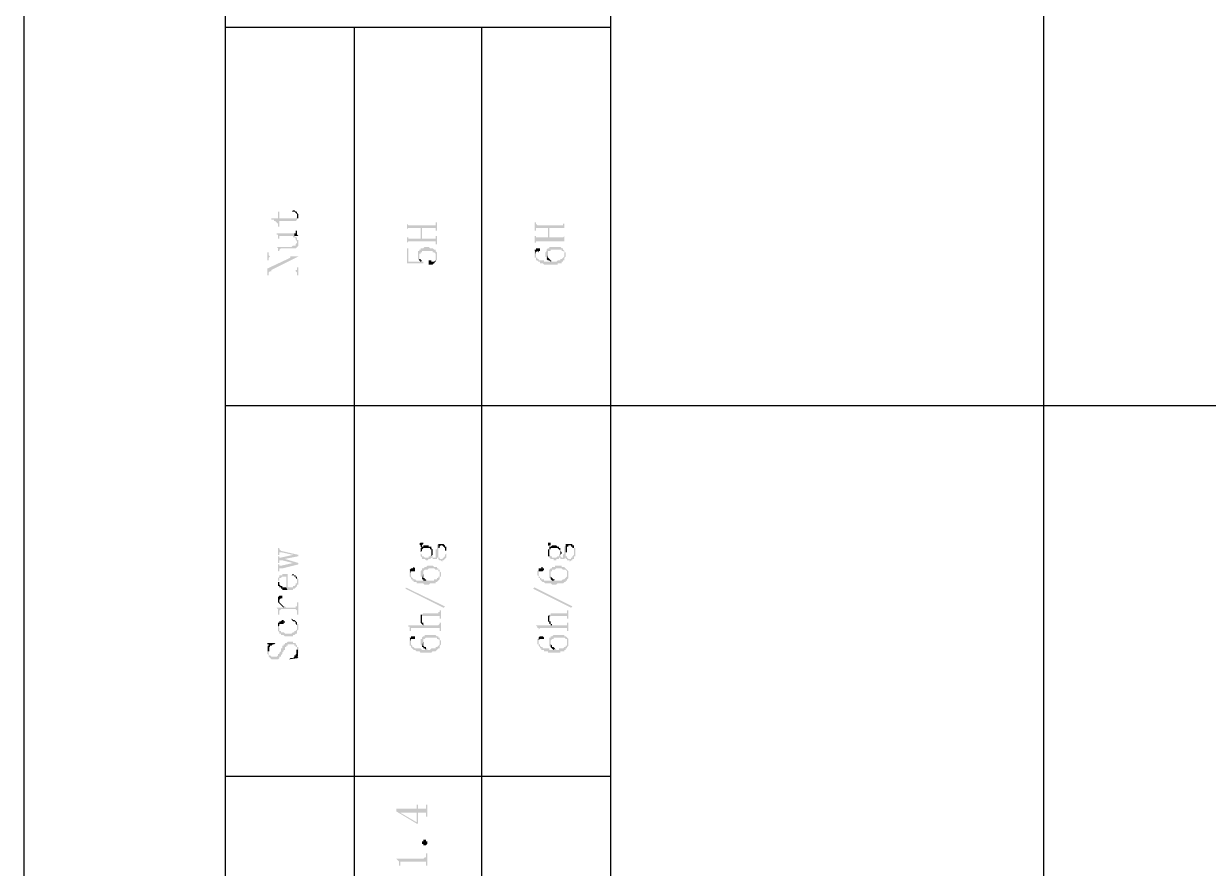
# Model space of a CAD drawing. Header units: millimetres. Extents: x 7018 to 13530, y 4187 to 5692.
# Drawn here: x 7512.01 to 7551.43, y 5109.16 to 5137.25 of the extents above; entities that cross this region are included whole.
import ezdxf

# ---------------------------------------------------------------- set-up
doc = ezdxf.new("R2010")
doc.units = ezdxf.units.MM

msp = doc.modelspace()

# ---------------------------------------------------------------- hatches: boundary and pattern name
at = {"transparency": 33554559}
for points in [[(7520.251, 5130.777), (7520.251, 5130.732), (7520.341, 5130.732), (7520.341, 5130.686), (7520.386, 5130.686), (7520.431, 5130.641), (7520.431, 5130.641), (7520.476, 5130.596), (7520.476, 5130.506), (7520.521, 5130.506), (7520.521, 5130.686), (7521.063, 5130.686), (7521.108, 5130.732), (7521.108, 5130.867), (7521.108, 5130.822), (7521.108, 5130.822), (7521.063, 5130.777), (7520.521, 5130.777), (7520.521, 5131.002), (7520.476, 5131.002), (7520.476, 5130.777)], [(7520.928, 5131.002), (7521.018, 5131.002), (7521.063, 5130.957), (7521.063, 5130.957), (7521.108, 5130.912), (7521.108, 5130.732), (7521.108, 5130.777), (7521.153, 5130.777), (7521.153, 5130.867), (7521.153, 5130.912), (7521.108, 5130.957), (7521.108, 5131.002), (7521.063, 5131.002), (7521.018, 5131.048), (7520.973, 5131.048)], [(7521.018, 5130.28), (7521.018, 5130.19), (7521.153, 5130.19), (7521.108, 5130.235), (7521.108, 5130.28), (7521.108, 5130.371), (7521.063, 5130.371), (7521.063, 5130.325), (7521.063, 5130.28), (7521.063, 5130.28)], [(7524.764, 5130.641), (7524.764, 5130.371), (7524.764, 5130.416), (7524.764, 5130.416), (7524.809, 5130.461), (7525.215, 5130.461), (7525.215, 5130.1), (7525.26, 5130.461), (7525.712, 5130.461), (7525.712, 5130.416), (7525.712, 5130.371), (7525.757, 5130.371), (7525.757, 5130.641), (7525.712, 5130.641), (7525.712, 5130.596), (7525.712, 5130.551), (7524.809, 5130.551), (7524.764, 5130.596)], [(7524.764, 5130.19), (7524.764, 5129.919), (7524.764, 5129.964), (7524.764, 5129.964), (7524.809, 5130.009), (7525.712, 5130.009), (7525.712, 5129.919), (7525.757, 5129.919), (7525.757, 5130.19), (7525.712, 5130.19), (7525.712, 5130.145), (7525.712, 5130.1), (7525.26, 5130.1), (7525.26, 5130.461), (7525.215, 5130.1), (7524.809, 5130.1), (7524.809, 5130.145), (7524.764, 5130.145), (7524.764, 5130.19)], [(7529.006, 5130.641), (7529.006, 5130.371), (7529.051, 5130.371), (7529.051, 5130.461), (7529.458, 5130.461), (7529.458, 5130.145), (7529.503, 5130.461), (7529.999, 5130.461), (7529.999, 5130.371), (7529.999, 5130.641), (7529.999, 5130.596), (7529.954, 5130.596), (7529.954, 5130.551), (7529.097, 5130.551), (7529.051, 5130.596), (7529.051, 5130.641), (7529.051, 5130.641)], [(7529.006, 5130.19), (7529.006, 5129.964), (7529.051, 5129.964), (7529.051, 5130.009), (7529.999, 5130.009), (7529.999, 5129.964), (7529.999, 5130.19), (7529.999, 5130.19), (7529.954, 5130.145), (7529.503, 5130.145), (7529.503, 5130.461), (7529.458, 5130.145), (7529.051, 5130.145), (7529.051, 5130.19), (7529.051, 5130.19)], [(7520.431, 5130.28), (7520.431, 5130.235), (7520.476, 5130.235), (7520.476, 5130.19), (7520.476, 5130.1), (7520.521, 5130.1), (7520.521, 5130.145), (7520.521, 5130.19), (7520.973, 5130.19), (7520.973, 5130.145), (7521.018, 5130.145), (7521.063, 5130.1), (7521.063, 5130.055), (7521.063, 5130.055), (7521.108, 5130.009), (7521.108, 5129.964), (7521.108, 5130.145), (7521.063, 5130.145), (7521.018, 5130.19), (7521.018, 5130.28)], [(7520.431, 5129.829), (7520.431, 5129.829), (7520.476, 5129.784), (7520.476, 5129.739), (7520.476, 5129.694), (7520.521, 5129.694), (7520.521, 5129.739), (7520.521, 5129.739), (7520.567, 5129.784), (7521.063, 5129.784), (7521.108, 5129.829), (7521.108, 5129.829), (7521.153, 5129.874), (7521.153, 5129.964), (7521.153, 5130.055), (7521.108, 5130.055), (7521.108, 5130.1), (7521.108, 5130.145), (7521.108, 5129.964), (7521.108, 5129.964), (7521.063, 5129.919), (7521.063, 5129.874), (7520.973, 5129.874), (7520.928, 5129.829)], [(7520.115, 5129.648), (7520.115, 5129.378), (7520.16, 5129.378), (7520.16, 5129.468), (7520.16, 5129.468), (7520.206, 5129.513), (7520.882, 5129.513), (7520.882, 5129.468), (7521.153, 5129.513), (7520.206, 5129.513), (7520.16, 5129.558), (7520.16, 5129.648)], [(7524.764, 5129.784), (7524.764, 5129.287), (7525.305, 5129.287), (7525.305, 5129.333), (7525.26, 5129.333), (7525.26, 5129.378), (7525.215, 5129.333), (7524.809, 5129.333), (7524.809, 5129.784)], [(7525.125, 5129.558), (7525.125, 5129.513), (7525.125, 5129.423), (7525.125, 5129.423), (7525.17, 5129.378), (7525.17, 5129.558), (7525.17, 5129.603), (7525.215, 5129.603), (7525.215, 5129.648), (7525.26, 5129.648), (7525.26, 5129.694), (7525.621, 5129.694), (7525.621, 5129.648), (7525.667, 5129.648), (7525.712, 5129.603), (7525.712, 5129.558), (7525.712, 5129.378), (7525.757, 5129.378), (7525.757, 5129.468), (7525.757, 5129.558), (7525.757, 5129.648), (7525.757, 5129.648), (7525.712, 5129.694), (7525.712, 5129.739), (7525.667, 5129.739), (7525.621, 5129.784), (7525.531, 5129.784), (7525.486, 5129.829), (7525.351, 5129.829), (7525.305, 5129.784), (7525.215, 5129.784), (7525.215, 5129.739), (7525.17, 5129.739), (7525.17, 5129.694), (7525.125, 5129.694), (7525.125, 5129.603), (7525.125, 5129.603)], [(7529.006, 5129.739), (7529.051, 5129.603), (7529.051, 5129.648), (7529.051, 5129.648), (7529.097, 5129.694), (7529.097, 5129.694), (7529.142, 5129.648), (7529.142, 5129.694), (7529.187, 5129.694), (7529.187, 5129.739), (7529.187, 5129.784), (7529.051, 5129.784), (7529.051, 5129.739)], [(7529.006, 5129.603), (7529.006, 5129.513), (7529.006, 5129.468), (7529.051, 5129.468), (7529.051, 5129.378), (7529.097, 5129.378), (7529.142, 5129.333), (7529.187, 5129.333), (7529.187, 5129.287), (7529.277, 5129.287), (7529.322, 5129.242), (7529.774, 5129.242), (7529.774, 5129.287), (7529.909, 5129.287), (7529.909, 5129.333), (7529.954, 5129.333), (7529.954, 5129.378), (7529.999, 5129.378), (7529.999, 5129.558), (7529.999, 5129.513), (7529.999, 5129.513), (7529.954, 5129.468), (7529.954, 5129.468), (7529.909, 5129.423), (7529.864, 5129.423), (7529.864, 5129.378), (7529.774, 5129.378), (7529.728, 5129.333), (7529.593, 5129.333), (7529.593, 5129.378), (7529.548, 5129.378), (7529.548, 5129.333), (7529.322, 5129.333), (7529.322, 5129.378), (7529.142, 5129.378), (7529.142, 5129.423), (7529.097, 5129.423), (7529.097, 5129.468), (7529.051, 5129.468), (7529.051, 5129.558), (7529.051, 5129.603), (7529.006, 5129.739), (7529.006, 5129.648), (7529.006, 5129.648)], [(7529.367, 5129.558), (7529.367, 5129.513), (7529.367, 5129.513), (7529.412, 5129.468), (7529.412, 5129.423), (7529.412, 5129.423), (7529.458, 5129.558), (7529.458, 5129.603), (7529.458, 5129.694), (7529.548, 5129.694), (7529.548, 5129.739), (7529.909, 5129.739), (7529.909, 5129.694), (7529.954, 5129.694), (7529.999, 5129.648), (7529.999, 5129.603), (7529.999, 5129.423), (7529.999, 5129.468), (7530.044, 5129.513), (7530.044, 5129.558), (7530.044, 5129.648), (7529.999, 5129.648), (7529.999, 5129.694), (7529.999, 5129.694), (7529.954, 5129.739), (7529.954, 5129.784), (7529.909, 5129.784), (7529.864, 5129.829), (7529.503, 5129.829), (7529.503, 5129.784), (7529.458, 5129.784), (7529.412, 5129.739), (7529.412, 5129.694), (7529.367, 5129.648), (7529.367, 5129.603)], [(7520.115, 5129.107), (7520.115, 5128.881), (7520.16, 5128.881), (7520.16, 5128.971), (7520.16, 5128.971), (7520.206, 5129.017), (7520.251, 5129.062), (7521.153, 5129.513), (7520.882, 5129.468)], [(7525.17, 5129.378), (7525.17, 5129.378), (7525.215, 5129.333), (7525.215, 5129.333), (7525.26, 5129.378), (7525.215, 5129.378), (7525.215, 5129.423), (7525.17, 5129.423), (7525.17, 5129.513), (7525.17, 5129.513)], [(7525.486, 5129.287), (7525.486, 5129.242), (7525.621, 5129.242), (7525.667, 5129.287), (7525.667, 5129.287), (7525.712, 5129.333), (7525.712, 5129.513), (7525.712, 5129.468), (7525.712, 5129.378), (7525.712, 5129.378), (7525.667, 5129.333), (7525.576, 5129.333), (7525.576, 5129.378), (7525.486, 5129.378), (7525.486, 5129.333)], [(7529.412, 5129.423), (7529.458, 5129.378), (7529.503, 5129.378), (7529.548, 5129.333), (7529.548, 5129.378), (7529.548, 5129.378), (7529.503, 5129.423), (7529.503, 5129.423), (7529.458, 5129.468), (7529.458, 5129.558), (7529.458, 5129.558)], [(7520.206, 5129.017), (7521.063, 5129.017), (7521.108, 5128.971), (7521.108, 5128.881), (7521.153, 5128.881), (7521.153, 5129.152), (7521.108, 5129.152), (7521.108, 5129.062), (7521.063, 5129.062), (7521.063, 5129.017), (7520.251, 5129.017), (7520.251, 5129.062)], [(7520.476, 5119.81), (7520.476, 5119.584), (7520.521, 5119.584), (7520.521, 5119.629), (7520.521, 5119.674), (7520.567, 5119.674), (7520.973, 5119.584), (7520.973, 5119.584), (7521.153, 5119.539), (7521.153, 5119.584), (7520.567, 5119.719), (7520.567, 5119.719), (7520.521, 5119.764), (7520.521, 5119.81)], [(7525.17, 5119.945), (7525.17, 5119.945), (7525.215, 5119.9), (7525.215, 5119.855), (7525.26, 5119.81), (7525.26, 5119.9), (7525.26, 5119.9), (7525.305, 5119.945), (7525.305, 5119.99), (7525.215, 5119.99)], [(7525.215, 5119.539), (7525.26, 5119.494), (7525.26, 5119.449), (7525.351, 5119.449), (7525.396, 5119.403), (7525.441, 5119.403), (7525.486, 5119.449), (7525.531, 5119.449), (7525.576, 5119.494), (7525.621, 5119.494), (7525.621, 5119.449), (7525.757, 5119.449), (7525.757, 5119.494), (7525.802, 5119.494), (7525.802, 5119.449), (7525.802, 5119.449), (7525.847, 5119.403), (7525.892, 5119.403), (7525.937, 5119.358), (7525.937, 5119.403), (7525.982, 5119.403), (7526.028, 5119.449), (7526.028, 5119.449), (7526.073, 5119.494), (7526.073, 5119.539), (7526.073, 5119.674), (7526.073, 5119.719), (7526.073, 5119.81), (7526.073, 5119.855), (7526.073, 5119.674), (7526.073, 5119.629), (7526.028, 5119.584), (7526.028, 5119.539), (7526.028, 5119.539), (7525.982, 5119.494), (7525.982, 5119.494), (7525.937, 5119.449), (7525.847, 5119.449), (7525.847, 5119.494), (7525.802, 5119.494), (7525.802, 5119.539), (7525.802, 5119.945), (7525.757, 5119.9), (7525.757, 5119.81), (7525.757, 5119.764), (7525.712, 5119.764), (7525.712, 5119.674), (7525.712, 5119.629), (7525.712, 5119.539), (7525.712, 5119.494), (7525.621, 5119.494), (7525.621, 5119.539), (7525.576, 5119.539), (7525.576, 5119.674), (7525.576, 5119.629), (7525.576, 5119.584), (7525.576, 5119.584), (7525.531, 5119.539), (7525.486, 5119.539), (7525.486, 5119.494), (7525.351, 5119.494), (7525.305, 5119.539), (7525.26, 5119.539), (7525.26, 5119.584), (7525.26, 5119.584), (7525.215, 5119.629), (7525.215, 5119.674)], [(7525.215, 5119.674), (7525.215, 5119.629), (7525.215, 5119.539), (7525.215, 5119.674), (7525.215, 5119.674), (7525.26, 5119.719), (7525.26, 5119.764), (7525.26, 5119.764), (7525.305, 5119.81), (7525.531, 5119.81), (7525.531, 5119.764), (7525.576, 5119.764), (7525.576, 5119.674), (7525.576, 5119.539), (7525.621, 5119.584), (7525.621, 5119.674), (7525.621, 5119.764), (7525.621, 5119.764), (7525.576, 5119.81), (7525.576, 5119.855), (7525.486, 5119.855), (7525.486, 5119.9), (7525.305, 5119.9), (7525.305, 5119.855), (7525.26, 5119.855), (7525.26, 5119.9), (7525.26, 5119.81), (7525.215, 5119.81), (7525.215, 5119.764)], [(7525.802, 5119.945), (7525.802, 5119.539), (7525.802, 5119.584), (7525.802, 5119.674), (7525.802, 5119.719), (7525.802, 5119.81), (7525.847, 5119.81), (7525.847, 5119.855), (7525.847, 5119.855), (7525.892, 5119.9), (7525.937, 5119.9), (7525.982, 5119.855), (7525.982, 5119.855), (7526.028, 5119.81), (7526.028, 5119.719), (7526.073, 5119.719), (7526.073, 5119.674), (7526.073, 5119.855), (7526.028, 5119.855), (7526.028, 5119.9), (7526.028, 5119.9), (7525.982, 5119.945)], [(7529.458, 5119.945), (7529.458, 5119.9), (7529.458, 5119.9), (7529.503, 5119.855), (7529.503, 5119.81), (7529.503, 5119.9), (7529.548, 5119.9), (7529.548, 5119.945), (7529.548, 5119.99), (7529.458, 5119.99)], [(7529.458, 5119.674), (7529.458, 5119.629), (7529.458, 5119.539), (7529.503, 5119.539), (7529.503, 5119.674), (7529.503, 5119.764), (7529.548, 5119.764), (7529.548, 5119.81), (7529.774, 5119.81), (7529.819, 5119.764), (7529.819, 5119.764), (7529.864, 5119.719), (7529.864, 5119.674), (7529.864, 5119.539), (7529.864, 5119.584), (7529.864, 5119.584), (7529.909, 5119.629), (7529.909, 5119.674), (7529.909, 5119.674), (7529.864, 5119.719), (7529.864, 5119.764), (7529.864, 5119.81), (7529.819, 5119.81), (7529.819, 5119.855), (7529.774, 5119.855), (7529.728, 5119.9), (7529.593, 5119.9), (7529.548, 5119.855), (7529.503, 5119.855), (7529.503, 5119.9), (7529.503, 5119.81), (7529.503, 5119.764), (7529.458, 5119.764)], [(7529.503, 5119.539), (7529.503, 5119.494), (7529.503, 5119.494), (7529.548, 5119.449), (7529.638, 5119.449), (7529.638, 5119.403), (7529.728, 5119.403), (7529.728, 5119.449), (7529.819, 5119.449), (7529.819, 5119.494), (7529.864, 5119.494), (7529.864, 5119.449), (7529.999, 5119.449), (7530.044, 5119.494), (7530.044, 5119.449), (7530.089, 5119.449), (7530.089, 5119.403), (7530.18, 5119.403), (7530.18, 5119.358), (7530.225, 5119.403), (7530.27, 5119.403), (7530.27, 5119.449), (7530.315, 5119.449), (7530.315, 5119.494), (7530.315, 5119.539), (7530.36, 5119.539), (7530.36, 5119.674), (7530.36, 5119.719), (7530.36, 5119.81), (7530.315, 5119.81), (7530.315, 5119.855), (7530.315, 5119.674), (7530.315, 5119.584), (7530.315, 5119.584), (7530.27, 5119.539), (7530.27, 5119.494), (7530.225, 5119.494), (7530.225, 5119.449), (7530.135, 5119.449), (7530.089, 5119.494), (7530.089, 5119.539), (7530.044, 5119.539), (7530.044, 5119.945), (7530.044, 5119.9), (7530.044, 5119.9), (7529.999, 5119.855), (7529.999, 5119.81), (7529.999, 5119.764), (7529.999, 5119.674), (7529.999, 5119.629), (7529.999, 5119.629), (7529.954, 5119.584), (7529.954, 5119.539), (7529.954, 5119.494), (7529.909, 5119.494), (7529.864, 5119.539), (7529.864, 5119.674), (7529.864, 5119.629), (7529.864, 5119.629), (7529.819, 5119.584), (7529.819, 5119.539), (7529.774, 5119.539), (7529.728, 5119.494), (7529.593, 5119.494), (7529.593, 5119.539), (7529.548, 5119.539), (7529.503, 5119.584), (7529.503, 5119.674)], [(7530.044, 5119.945), (7530.044, 5119.539), (7530.044, 5119.584), (7530.044, 5119.674), (7530.089, 5119.674), (7530.089, 5119.719), (7530.089, 5119.81), (7530.089, 5119.855), (7530.135, 5119.855), (7530.135, 5119.9), (7530.225, 5119.9), (7530.225, 5119.855), (7530.27, 5119.855), (7530.27, 5119.81), (7530.315, 5119.81), (7530.315, 5119.719), (7530.315, 5119.674), (7530.315, 5119.855), (7530.315, 5119.9), (7530.27, 5119.9), (7530.27, 5119.945), (7530.089, 5119.945)], [(7520.476, 5119.539), (7520.476, 5119.313), (7520.521, 5119.313), (7520.521, 5119.358), (7520.521, 5119.403), (7520.612, 5119.403), (7520.702, 5119.449), (7521.153, 5119.539), (7520.973, 5119.584), (7520.567, 5119.494), (7520.521, 5119.494), (7520.521, 5119.539), (7520.521, 5119.539)], [(7520.612, 5119.403), (7520.973, 5119.313), (7520.973, 5119.313), (7521.153, 5119.268), (7521.153, 5119.313), (7520.702, 5119.449)], [(7520.476, 5119.268), (7520.476, 5119.042), (7520.521, 5119.042), (7520.521, 5119.088), (7520.521, 5119.133), (7520.612, 5119.133), (7521.153, 5119.268), (7520.973, 5119.313), (7520.567, 5119.223), (7520.521, 5119.223), (7520.521, 5119.268), (7520.521, 5119.268)], [(7520.476, 5118.817), (7520.476, 5118.681), (7520.476, 5118.726), (7520.521, 5118.726), (7520.521, 5118.772), (7520.521, 5118.817), (7520.567, 5118.817), (7520.612, 5118.862), (7520.747, 5118.862), (7520.747, 5118.501), (7520.792, 5118.411), (7520.973, 5118.411), (7520.973, 5118.456), (7521.018, 5118.456), (7521.063, 5118.501), (7521.063, 5118.501), (7521.108, 5118.546), (7521.108, 5118.591), (7521.153, 5118.591), (7521.153, 5118.681), (7521.153, 5118.726), (7521.153, 5118.772), (7521.108, 5118.817), (7521.108, 5118.862), (7521.108, 5118.726), (7521.108, 5118.636), (7521.063, 5118.636), (7521.063, 5118.591), (7521.063, 5118.591), (7521.018, 5118.546), (7520.973, 5118.546), (7520.973, 5118.501), (7520.792, 5118.501), (7520.792, 5118.952), (7520.612, 5118.952), (7520.612, 5118.907), (7520.521, 5118.907), (7520.521, 5118.862), (7520.521, 5118.862)], [(7520.928, 5118.907), (7521.018, 5118.907), (7521.018, 5118.862), (7521.063, 5118.862), (7521.063, 5118.817), (7521.063, 5118.817), (7521.108, 5118.772), (7521.108, 5118.726), (7521.108, 5118.862), (7521.063, 5118.862), (7521.063, 5118.907), (7521.018, 5118.907), (7520.973, 5118.952), (7520.973, 5118.952)], [(7524.854, 5119.088), (7524.899, 5118.952), (7524.899, 5118.997), (7524.899, 5119.042), (7525.035, 5119.042), (7525.035, 5119.088), (7525.035, 5119.133), (7525.035, 5119.133), (7524.99, 5119.178), (7524.99, 5119.178), (7524.944, 5119.133), (7524.899, 5119.133)], [(7524.854, 5118.997), (7524.854, 5118.907), (7524.854, 5118.862), (7524.854, 5118.862), (7524.899, 5118.817), (7524.899, 5118.772), (7524.944, 5118.772), (7524.944, 5118.726), (7524.99, 5118.726), (7524.99, 5118.681), (7525.08, 5118.681), (7525.08, 5118.636), (7525.305, 5118.636), (7525.351, 5118.591), (7525.486, 5118.591), (7525.531, 5118.636), (7525.712, 5118.636), (7525.712, 5118.681), (7525.757, 5118.681), (7525.802, 5118.726), (7525.802, 5118.726), (7525.847, 5118.772), (7525.847, 5118.952), (7525.847, 5118.907), (7525.847, 5118.862), (7525.802, 5118.862), (7525.802, 5118.817), (7525.757, 5118.817), (7525.757, 5118.772), (7525.667, 5118.772), (7525.667, 5118.726), (7525.441, 5118.726), (7525.396, 5118.772), (7525.396, 5118.726), (7525.08, 5118.726), (7525.035, 5118.772), (7524.99, 5118.772), (7524.944, 5118.817), (7524.944, 5118.817), (7524.899, 5118.862), (7524.899, 5118.952), (7524.899, 5118.952), (7524.854, 5119.088)], [(7525.215, 5118.952), (7525.215, 5118.862), (7525.26, 5118.862), (7525.26, 5118.817), (7525.26, 5118.772), (7525.305, 5118.952), (7525.305, 5119.042), (7525.305, 5119.042), (7525.351, 5119.088), (7525.441, 5119.088), (7525.486, 5119.133), (7525.667, 5119.133), (7525.712, 5119.088), (7525.802, 5119.088), (7525.802, 5119.042), (7525.847, 5119.042), (7525.847, 5118.952), (7525.847, 5118.772), (7525.847, 5118.862), (7525.892, 5118.862), (7525.892, 5118.952), (7525.892, 5118.997), (7525.892, 5118.997), (7525.847, 5119.042), (7525.847, 5119.088), (7525.802, 5119.088), (7525.802, 5119.133), (7525.757, 5119.133), (7525.757, 5119.178), (7525.667, 5119.178), (7525.621, 5119.223), (7525.441, 5119.223), (7525.396, 5119.178), (7525.351, 5119.178), (7525.305, 5119.133), (7525.26, 5119.133), (7525.26, 5119.088), (7525.26, 5119.088), (7525.215, 5119.042), (7525.215, 5118.997), (7525.215, 5118.997)], [(7525.26, 5118.772), (7525.305, 5118.772), (7525.305, 5118.726), (7525.396, 5118.726), (7525.396, 5118.772), (7525.351, 5118.772), (7525.351, 5118.817), (7525.305, 5118.817), (7525.305, 5118.907), (7525.305, 5118.952)], [(7529.097, 5118.997), (7529.097, 5118.907), (7529.097, 5118.907), (7529.142, 5118.862), (7529.142, 5118.817), (7529.187, 5118.817), (7529.187, 5118.772), (7529.187, 5118.772), (7529.232, 5118.726), (7529.232, 5118.726), (7529.277, 5118.681), (7529.322, 5118.681), (7529.367, 5118.636), (7529.548, 5118.636), (7529.593, 5118.591), (7529.728, 5118.591), (7529.774, 5118.636), (7529.954, 5118.636), (7529.999, 5118.681), (7530.044, 5118.681), (7530.044, 5118.726), (7530.089, 5118.726), (7530.089, 5118.772), (7530.089, 5118.952), (7530.089, 5118.907), (7530.089, 5118.862), (7530.089, 5118.862), (7530.044, 5118.817), (7530.044, 5118.817), (7529.999, 5118.772), (7529.954, 5118.772), (7529.909, 5118.726), (7529.683, 5118.726), (7529.683, 5118.772), (7529.638, 5118.726), (7529.322, 5118.726), (7529.322, 5118.772), (7529.232, 5118.772), (7529.232, 5118.817), (7529.187, 5118.817), (7529.187, 5118.862), (7529.142, 5118.862), (7529.142, 5118.952), (7529.142, 5119.088), (7529.142, 5119.088), (7529.097, 5119.042)], [(7529.142, 5119.088), (7529.142, 5118.952), (7529.142, 5118.997), (7529.142, 5119.042), (7529.277, 5119.042), (7529.322, 5119.088), (7529.322, 5119.133), (7529.277, 5119.133), (7529.277, 5119.178), (7529.232, 5119.178), (7529.232, 5119.133), (7529.142, 5119.133)], [(7529.503, 5118.952), (7529.503, 5118.862), (7529.503, 5118.817), (7529.548, 5118.817), (7529.548, 5118.772), (7529.548, 5118.952), (7529.548, 5119.042), (7529.593, 5119.042), (7529.593, 5119.088), (7529.683, 5119.088), (7529.728, 5119.133), (7529.909, 5119.133), (7529.954, 5119.088), (7530.044, 5119.088), (7530.089, 5119.042), (7530.089, 5118.952), (7530.089, 5118.772), (7530.135, 5118.817), (7530.135, 5118.862), (7530.135, 5118.952), (7530.135, 5118.997), (7530.135, 5119.042), (7530.135, 5119.042), (7530.089, 5119.088), (7530.089, 5119.088), (7530.044, 5119.133), (7530.044, 5119.133), (7529.999, 5119.178), (7529.909, 5119.178), (7529.909, 5119.223), (7529.683, 5119.223), (7529.683, 5119.178), (7529.593, 5119.178), (7529.593, 5119.133), (7529.548, 5119.133), (7529.503, 5119.088), (7529.503, 5118.997), (7529.503, 5118.997)], [(7529.548, 5118.772), (7529.548, 5118.772), (7529.593, 5118.726), (7529.638, 5118.726), (7529.683, 5118.772), (7529.638, 5118.772), (7529.593, 5118.817), (7529.593, 5118.817), (7529.548, 5118.862), (7529.548, 5118.907), (7529.548, 5118.952)], [(7520.476, 5118.681), (7520.476, 5118.591), (7520.476, 5118.546), (7520.521, 5118.546), (7520.521, 5118.501), (7520.567, 5118.501), (7520.567, 5118.456), (7520.612, 5118.456), (7520.612, 5118.411), (7520.792, 5118.411), (7520.747, 5118.501), (7520.612, 5118.501), (7520.612, 5118.546), (7520.567, 5118.546), (7520.521, 5118.591), (7520.521, 5118.681), (7520.476, 5118.681), (7520.476, 5118.817), (7520.476, 5118.772), (7520.476, 5118.726)], [(7520.476, 5118.095), (7520.476, 5118.049), (7520.476, 5118.004), (7520.521, 5117.959), (7520.521, 5118.095), (7520.521, 5118.095), (7520.567, 5118.14), (7520.612, 5118.14), (7520.612, 5118.185), (7520.612, 5118.23), (7520.521, 5118.23), (7520.476, 5118.185), (7520.476, 5118.14)], [(7526.028, 5117.869), (7525.982, 5117.824), (7524.719, 5118.456), (7524.719, 5118.501)], [(7530.27, 5117.869), (7530.225, 5117.824), (7528.961, 5118.456), (7529.006, 5118.501)], [(7520.431, 5117.824), (7520.431, 5117.824), (7520.476, 5117.779), (7520.476, 5117.734), (7520.476, 5117.643), (7520.476, 5117.598), (7520.521, 5117.598), (7520.521, 5117.734), (7520.521, 5117.734), (7520.567, 5117.779), (7521.063, 5117.779), (7521.108, 5117.734), (7521.108, 5117.598), (7521.153, 5117.598), (7521.153, 5118.004), (7521.108, 5118.004), (7521.108, 5117.869), (7521.063, 5117.869), (7521.063, 5117.824), (7520.747, 5117.824), (7520.702, 5117.869), (7520.657, 5117.869), (7520.657, 5117.824)], [(7520.521, 5117.959), (7520.521, 5117.959), (7520.567, 5117.914), (7520.567, 5117.914), (7520.612, 5117.869), (7520.612, 5117.869), (7520.657, 5117.824), (7520.657, 5117.869), (7520.657, 5117.869), (7520.612, 5117.914), (7520.612, 5117.914), (7520.567, 5117.959), (7520.567, 5117.959), (7520.521, 5118.004), (7520.521, 5118.049), (7520.521, 5118.095)], [(7520.476, 5117.192), (7520.476, 5117.102), (7520.476, 5117.057), (7520.476, 5117.192), (7520.476, 5117.192), (7520.521, 5117.237), (7520.521, 5117.282), (7520.657, 5117.282), (7520.657, 5117.327), (7520.702, 5117.327), (7520.702, 5117.372), (7520.657, 5117.372), (7520.657, 5117.418), (7520.612, 5117.418), (7520.567, 5117.372), (7520.521, 5117.372), (7520.521, 5117.327), (7520.476, 5117.327), (7520.476, 5117.237), (7520.476, 5117.237)], [(7520.928, 5117.418), (7520.928, 5117.418), (7520.973, 5117.372), (7521.018, 5117.372), (7521.063, 5117.327), (7521.063, 5117.282), (7521.108, 5117.237), (7521.108, 5117.192), (7521.108, 5117.327), (7521.063, 5117.372), (7521.063, 5117.372), (7521.018, 5117.418), (7520.973, 5117.418), (7520.928, 5117.463)], [(7525.215, 5117.463), (7525.215, 5117.418), (7525.215, 5117.327), (7525.215, 5117.327), (7525.26, 5117.282), (7525.26, 5117.282), (7525.305, 5117.237), (7525.305, 5117.282), (7525.305, 5117.327), (7525.26, 5117.327), (7525.26, 5117.372), (7525.26, 5117.598), (7525.215, 5117.598), (7525.215, 5117.553), (7525.215, 5117.508)], [(7525.26, 5117.598), (7525.26, 5117.463), (7525.26, 5117.508), (7525.26, 5117.553), (7525.847, 5117.553), (7525.847, 5117.463), (7525.892, 5117.463), (7525.892, 5117.734), (7525.847, 5117.734), (7525.847, 5117.688), (7525.802, 5117.688), (7525.802, 5117.643), (7525.305, 5117.643)], [(7529.458, 5117.463), (7529.458, 5117.418), (7529.458, 5117.372), (7529.503, 5117.327), (7529.503, 5117.282), (7529.548, 5117.282), (7529.548, 5117.237), (7529.593, 5117.237), (7529.593, 5117.282), (7529.548, 5117.282), (7529.548, 5117.327), (7529.548, 5117.372), (7529.503, 5117.372), (7529.503, 5117.598), (7529.503, 5117.598), (7529.458, 5117.553), (7529.458, 5117.508)], [(7529.503, 5117.598), (7529.503, 5117.463), (7529.503, 5117.508), (7529.503, 5117.508), (7529.548, 5117.553), (7530.089, 5117.553), (7530.089, 5117.463), (7530.135, 5117.463), (7530.135, 5117.734), (7530.089, 5117.734), (7530.089, 5117.688), (7530.089, 5117.643), (7529.548, 5117.643), (7529.548, 5117.598)], [(7520.476, 5117.057), (7520.521, 5117.011), (7520.521, 5116.966), (7520.567, 5116.966), (7520.567, 5116.921), (7520.657, 5116.921), (7520.702, 5116.876), (7520.973, 5116.876), (7520.973, 5116.921), (7521.018, 5116.921), (7521.063, 5116.966), (7521.108, 5116.966), (7521.108, 5117.011), (7521.108, 5117.057), (7521.153, 5117.102), (7521.153, 5117.192), (7521.153, 5117.282), (7521.108, 5117.282), (7521.108, 5117.327), (7521.108, 5117.192), (7521.108, 5117.147), (7521.108, 5117.102), (7521.063, 5117.057), (7521.018, 5117.057), (7521.018, 5117.011), (7520.973, 5117.011), (7520.928, 5116.966), (7520.702, 5116.966), (7520.657, 5117.011), (7520.567, 5117.011), (7520.567, 5117.057), (7520.521, 5117.057), (7520.521, 5117.102), (7520.521, 5117.147), (7520.476, 5117.192)], [(7524.809, 5117.237), (7524.809, 5117.192), (7524.854, 5117.192), (7524.854, 5117.147), (7524.854, 5117.057), (7524.899, 5117.057), (7524.899, 5117.102), (7524.899, 5117.147), (7525.847, 5117.147), (7525.847, 5117.057), (7525.892, 5117.057), (7525.892, 5117.327), (7525.847, 5117.327), (7525.847, 5117.282), (7525.847, 5117.282), (7525.802, 5117.237), (7525.351, 5117.237), (7525.305, 5117.282), (7525.305, 5117.237)], [(7529.051, 5117.237), (7529.051, 5117.237), (7529.097, 5117.192), (7529.097, 5117.147), (7529.142, 5117.147), (7529.142, 5117.057), (7529.142, 5117.102), (7529.142, 5117.102), (7529.187, 5117.147), (7530.089, 5117.147), (7530.089, 5117.057), (7530.135, 5117.057), (7530.135, 5117.327), (7530.089, 5117.327), (7530.089, 5117.282), (7530.089, 5117.237), (7529.593, 5117.237), (7529.593, 5117.282), (7529.593, 5117.237)], [(7520.115, 5116.38), (7520.115, 5116.289), (7520.115, 5116.289), (7520.16, 5116.244), (7520.16, 5116.199), (7520.16, 5116.199), (7520.206, 5116.154), (7520.206, 5116.154), (7520.251, 5116.109), (7520.476, 5116.109), (7520.521, 5116.154), (7520.521, 5116.199), (7520.567, 5116.199), (7520.567, 5116.244), (7520.567, 5116.244), (7520.612, 5116.289), (7520.612, 5116.334), (7520.657, 5116.38), (7520.657, 5116.425), (7520.702, 5116.425), (7520.702, 5116.515), (7520.747, 5116.515), (7520.747, 5116.56), (7520.792, 5116.56), (7520.792, 5116.605), (7521.018, 5116.605), (7521.018, 5116.56), (7521.063, 5116.56), (7521.063, 5116.515), (7521.108, 5116.515), (7521.108, 5116.425), (7521.108, 5116.244), (7521.108, 5116.289), (7521.153, 5116.334), (7521.153, 5116.425), (7521.153, 5116.515), (7521.108, 5116.515), (7521.108, 5116.56), (7521.108, 5116.56), (7521.063, 5116.605), (7521.063, 5116.65), (7520.973, 5116.65), (7520.973, 5116.696), (7520.792, 5116.696), (7520.747, 5116.65), (7520.702, 5116.65), (7520.702, 5116.605), (7520.657, 5116.605), (7520.657, 5116.56), (7520.612, 5116.56), (7520.612, 5116.47), (7520.567, 5116.47), (7520.567, 5116.38), (7520.521, 5116.334), (7520.521, 5116.289), (7520.476, 5116.289), (7520.476, 5116.244), (7520.476, 5116.244), (7520.431, 5116.199), (7520.251, 5116.199), (7520.206, 5116.244), (7520.16, 5116.244), (7520.16, 5116.334), (7520.16, 5116.515), (7520.115, 5116.515), (7520.115, 5116.425), (7520.115, 5116.425)], [(7520.115, 5116.65), (7520.115, 5116.605), (7520.16, 5116.605), (7520.16, 5116.425), (7520.16, 5116.515), (7520.206, 5116.515), (7520.206, 5116.56), (7520.251, 5116.56), (7520.296, 5116.605), (7520.341, 5116.605), (7520.386, 5116.65), (7520.341, 5116.65)], [(7524.854, 5116.831), (7524.899, 5116.696), (7524.899, 5116.741), (7524.899, 5116.786), (7525.035, 5116.786), (7525.035, 5116.831), (7525.035, 5116.876), (7524.899, 5116.876), (7524.899, 5116.831)], [(7524.854, 5116.696), (7524.854, 5116.605), (7524.854, 5116.56), (7524.899, 5116.56), (7524.899, 5116.515), (7524.899, 5116.515), (7524.944, 5116.47), (7524.944, 5116.47), (7524.99, 5116.425), (7525.035, 5116.425), (7525.08, 5116.38), (7525.17, 5116.38), (7525.215, 5116.334), (7525.576, 5116.334), (7525.621, 5116.38), (7525.712, 5116.38), (7525.757, 5116.425), (7525.757, 5116.425), (7525.802, 5116.47), (7525.847, 5116.47), (7525.847, 5116.65), (7525.847, 5116.605), (7525.847, 5116.605), (7525.802, 5116.56), (7525.802, 5116.56), (7525.757, 5116.515), (7525.712, 5116.515), (7525.712, 5116.47), (7525.576, 5116.47), (7525.531, 5116.425), (7525.441, 5116.425), (7525.441, 5116.47), (7525.396, 5116.47), (7525.396, 5116.425), (7525.26, 5116.425), (7525.215, 5116.47), (7525.035, 5116.47), (7524.99, 5116.515), (7524.944, 5116.515), (7524.944, 5116.56), (7524.899, 5116.605), (7524.899, 5116.65), (7524.899, 5116.696), (7524.854, 5116.831), (7524.854, 5116.786), (7524.854, 5116.741)], [(7525.215, 5116.696), (7525.215, 5116.605), (7525.215, 5116.605), (7525.26, 5116.56), (7525.26, 5116.515), (7525.26, 5116.515), (7525.305, 5116.696), (7525.305, 5116.741), (7525.305, 5116.786), (7525.351, 5116.786), (7525.396, 5116.831), (7525.757, 5116.831), (7525.757, 5116.786), (7525.802, 5116.786), (7525.847, 5116.741), (7525.847, 5116.515), (7525.847, 5116.56), (7525.847, 5116.56), (7525.892, 5116.605), (7525.892, 5116.696), (7525.892, 5116.741), (7525.847, 5116.741), (7525.847, 5116.831), (7525.802, 5116.831), (7525.802, 5116.876), (7525.757, 5116.876), (7525.712, 5116.921), (7525.351, 5116.921), (7525.351, 5116.876), (7525.305, 5116.876), (7525.26, 5116.831), (7525.26, 5116.786), (7525.215, 5116.786)], [(7525.26, 5116.515), (7525.305, 5116.515), (7525.305, 5116.47), (7525.351, 5116.47), (7525.396, 5116.425), (7525.396, 5116.515), (7525.351, 5116.515), (7525.305, 5116.56), (7525.305, 5116.605), (7525.305, 5116.696)], [(7529.097, 5116.696), (7529.097, 5116.605), (7529.142, 5116.605), (7529.142, 5116.56), (7529.142, 5116.56), (7529.187, 5116.515), (7529.187, 5116.47), (7529.232, 5116.47), (7529.232, 5116.425), (7529.322, 5116.425), (7529.322, 5116.38), (7529.458, 5116.38), (7529.458, 5116.334), (7529.864, 5116.334), (7529.864, 5116.38), (7529.999, 5116.38), (7529.999, 5116.425), (7530.044, 5116.425), (7530.044, 5116.47), (7530.089, 5116.47), (7530.089, 5116.65), (7530.089, 5116.605), (7530.089, 5116.56), (7530.044, 5116.56), (7530.044, 5116.515), (7529.999, 5116.515), (7529.954, 5116.47), (7529.819, 5116.47), (7529.819, 5116.425), (7529.728, 5116.425), (7529.683, 5116.47), (7529.683, 5116.47), (7529.638, 5116.425), (7529.503, 5116.425), (7529.503, 5116.47), (7529.277, 5116.47), (7529.277, 5116.515), (7529.232, 5116.515), (7529.187, 5116.56), (7529.187, 5116.605), (7529.142, 5116.605), (7529.142, 5116.65), (7529.142, 5116.831), (7529.142, 5116.786), (7529.097, 5116.786), (7529.097, 5116.741)], [(7529.142, 5116.831), (7529.142, 5116.696), (7529.142, 5116.741), (7529.142, 5116.741), (7529.187, 5116.786), (7529.322, 5116.786), (7529.322, 5116.831), (7529.322, 5116.831), (7529.277, 5116.876), (7529.187, 5116.876)], [(7529.503, 5116.696), (7529.503, 5116.605), (7529.503, 5116.56), (7529.503, 5116.56), (7529.548, 5116.515), (7529.548, 5116.696), (7529.548, 5116.741), (7529.548, 5116.741), (7529.593, 5116.786), (7529.638, 5116.786), (7529.638, 5116.831), (7529.999, 5116.831), (7530.044, 5116.786), (7530.089, 5116.786), (7530.089, 5116.741), (7530.089, 5116.515), (7530.135, 5116.56), (7530.135, 5116.605), (7530.135, 5116.696), (7530.135, 5116.741), (7530.135, 5116.786), (7530.089, 5116.831), (7530.089, 5116.831), (7530.044, 5116.876), (7529.999, 5116.876), (7529.999, 5116.921), (7529.638, 5116.921), (7529.593, 5116.876), (7529.548, 5116.876), (7529.548, 5116.831), (7529.503, 5116.831), (7529.503, 5116.786)], [(7529.548, 5116.515), (7529.548, 5116.515), (7529.593, 5116.47), (7529.593, 5116.47), (7529.638, 5116.425), (7529.683, 5116.47), (7529.638, 5116.515), (7529.593, 5116.515), (7529.593, 5116.56), (7529.593, 5116.56), (7529.548, 5116.605), (7529.548, 5116.696)], [(7520.837, 5116.109), (7520.837, 5116.109), (7521.153, 5116.154), (7521.153, 5116.154), (7521.108, 5116.199), (7521.108, 5116.334), (7521.108, 5116.289), (7521.063, 5116.289), (7521.063, 5116.244), (7521.018, 5116.244), (7521.018, 5116.199), (7521.018, 5116.199), (7520.973, 5116.154), (7520.882, 5116.154)], [(7524.403, 5111.144), (7524.403, 5111.054), (7525.08, 5110.648), (7525.125, 5110.648), (7525.125, 5111.009), (7525.396, 5111.009), (7525.396, 5110.873), (7525.441, 5110.873), (7525.441, 5111.28), (7525.396, 5111.28), (7525.396, 5111.189), (7525.396, 5111.144), (7525.125, 5111.144), (7525.125, 5111.28), (7525.08, 5111.28), (7525.08, 5110.693), (7524.538, 5111.009), (7524.538, 5111.009)], [(7524.403, 5111.144), (7524.538, 5111.009), (7525.08, 5111.009), (7525.08, 5110.693), (7525.08, 5111.144)], [(7525.441, 5110.016), (7525.441, 5109.971), (7525.441, 5109.971), (7525.396, 5109.926), (7525.305, 5109.926), (7525.305, 5109.971), (7525.26, 5109.971), (7525.26, 5110.016), (7525.26, 5110.061), (7525.305, 5110.061), (7525.305, 5110.106), (7525.396, 5110.106), (7525.396, 5110.061), (7525.441, 5110.061), (7525.441, 5110.016)], [(7524.403, 5109.474), (7524.403, 5109.474), (7524.448, 5109.429), (7524.448, 5109.429), (7524.493, 5109.384), (7524.493, 5109.339), (7524.493, 5109.249), (7524.538, 5109.249), (7524.538, 5109.384), (7525.396, 5109.384), (7525.396, 5109.339), (7525.396, 5109.249), (7525.441, 5109.249), (7525.441, 5109.655), (7525.396, 5109.655), (7525.396, 5109.565), (7525.396, 5109.519), (7525.351, 5109.519), (7525.305, 5109.474)]]:
    msp.add_hatch(color=256, dxfattribs=at).paths.add_polyline_path(points)

# ---------------------------------------------------------------- linework, layer by layer
for p, q in [((7518.716, 5242.873), (7518.716, 4956.132)), ((7545.941, 5242.873), (7545.941, 4986.912)), ((7531.534, 5124.548), (7927.972, 5124.548))]:
    msp.add_line(p, q)
for points in [[(7932.01, 4951.873), (7932.01, 5248.873), (7512.01, 5248.873), (7512.01, 4951.873)], [(7520.16, 5116.515), (7520.16, 5116.38), (7520.16, 5116.425), (7520.16, 5116.56), (7520.16, 5116.56)], [(7521.108, 5116.334), (7521.108, 5116.199), (7521.108, 5116.244), (7521.108, 5116.425), (7521.108, 5116.38)]]:
    msp.add_lwpolyline(points, close=True)
for points in [[(7531.534, 5242.873), (7531.534, 4956.132)], [(7518.716, 5137.14), (7531.534, 5137.14)], [(7523.004, 5137.14), (7523.004, 5099.455)], [(7527.246, 5137.14), (7527.246, 5099.455)], [(7518.716, 5124.548), (7531.534, 5124.548)], [(7518.716, 5112.227), (7531.534, 5112.227)]]:
    msp.add_lwpolyline(points)

doc.saveas('drawing.dxf')
